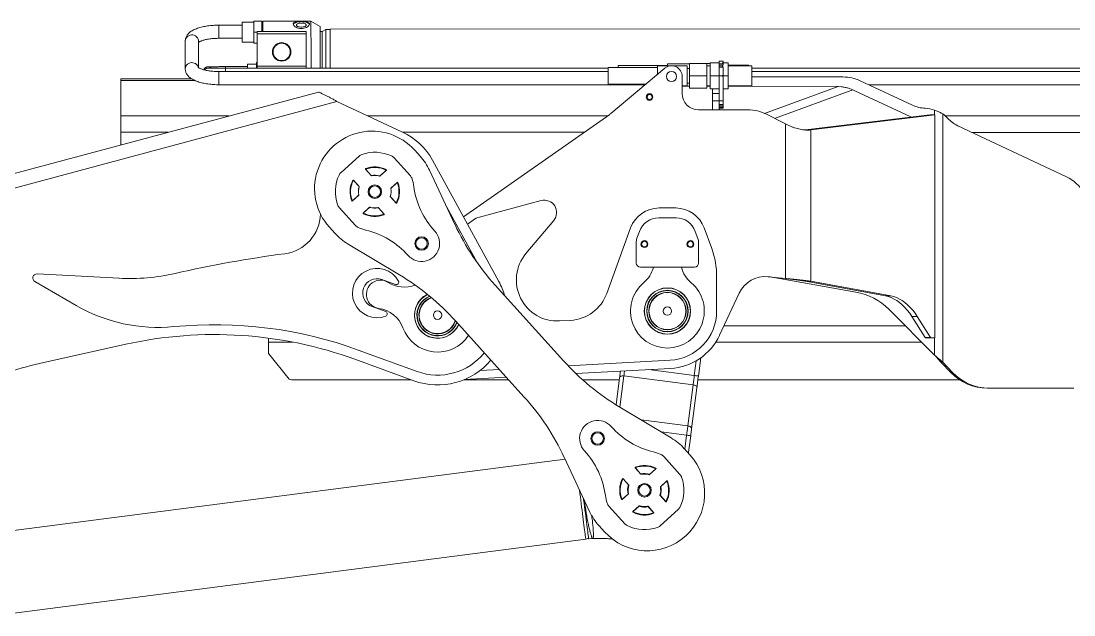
# Model space of a CAD drawing. Header units: millimetres. Extents: x 157 to 416, y 629 to 713.
# Drawn here: x 197.86 to 223.52, y 695.46 to 709.93 of the extents above; entities that cross this region are included whole.
import ezdxf

# ---------------------------------------------------------------- set-up
doc = ezdxf.new("R2010")
doc.units = ezdxf.units.MM

msp = doc.modelspace()

# ---------------------------------------------------------------- linework, layer by layer
at = {"color": 7, "linetype": 'Continuous', "lineweight": 15}
for p, q in [((203.252, 709.826), (202.683, 709.826)), ((203.531, 709.895), (203.251, 709.895)), ((203.731, 709.925), (203.531, 709.925)), ((203.531, 709.925), (203.532, 709.655)), ((203.731, 709.925), (203.732, 709.675)), ((203.751, 709.875), (203.731, 709.875)), ((204.926, 709.926), (203.751, 709.925)), ((205.152, 709.796), (204.926, 709.926)), ((205.288, 709.721), (205.202, 709.671)), ((205.392, 709.721), (205.288, 709.721)), ((241.516, 709.745), (205.392, 709.726)), ((202.683, 709.506), (203.252, 709.506)), ((203.612, 709.655), (203.532, 709.655)), ((203.532, 709.655), (203.532, 709.385)), ((203.612, 709.675), (204.812, 709.675)), ((203.612, 709.615), (204.812, 709.615)), ((203.612, 709.615), (203.612, 708.827)), ((204.812, 709.615), (204.812, 708.827)), ((205.202, 709.671), (205.152, 709.671)), ((201.863, 709.439), (201.863, 708.763)), ((202.183, 708.794), (202.183, 709.439)), ((203.252, 709.415), (203.532, 709.415)), ((203.612, 709.385), (203.532, 709.385)), ((214.872, 708.952), (214.972, 708.952)), ((214.872, 708.912), (214.872, 708.952)), ((214.972, 708.912), (214.972, 708.952)), ((212.172, 708.695), (202.683, 708.696)), ((203.382, 708.816), (202.843, 708.816)), ((212.172, 708.775), (202.843, 708.776)), ((203.602, 708.875), (203.382, 708.875)), ((203.612, 708.915), (203.602, 708.915)), ((203.602, 708.915), (203.602, 708.776)), ((203.612, 708.827), (204.812, 708.827)), ((203.612, 708.827), (203.612, 708.775)), ((213.372, 708.792), (212.172, 708.793)), ((212.234, 707.676), (213.545, 708.776)), ((213.612, 708.842), (212.412, 708.843)), ((213.667, 708.832), (213.372, 708.832)), ((214.152, 708.882), (213.612, 708.882)), ((213.612, 708.832), (213.612, 708.882)), ((214.092, 708.832), (213.757, 708.832)), ((214.152, 708.767), (214.092, 708.767)), ((214.152, 708.592), (214.152, 708.892)), ((214.152, 708.892), (214.572, 708.892)), ((214.572, 708.892), (214.652, 708.892)), ((214.572, 708.592), (214.572, 708.892)), ((214.652, 708.832), (214.572, 708.832)), ((214.652, 708.912), (214.872, 708.912)), ((214.652, 708.592), (214.652, 708.912)), ((214.872, 708.895), (214.872, 708.912)), ((214.872, 708.882), (214.872, 708.895)), ((214.872, 708.882), (214.972, 708.882)), ((214.872, 708.854), (214.872, 708.882)), ((214.872, 708.815), (214.872, 708.854)), ((214.972, 708.815), (214.872, 708.815)), ((214.872, 708.807), (214.872, 708.815)), ((214.872, 708.807), (214.972, 708.807)), ((215.092, 708.912), (214.952, 708.912)), ((214.952, 708.912), (214.952, 708.895)), ((214.952, 708.854), (214.952, 708.815)), ((214.972, 708.882), (214.972, 708.895)), ((214.972, 708.854), (214.972, 708.882)), ((214.972, 708.807), (214.972, 708.815)), ((215.092, 708.912), (215.092, 708.592)), ((215.592, 708.852), (215.092, 708.852)), ((215.672, 708.832), (215.092, 708.832)), ((230.623, 708.775), (215.672, 708.775)), ((229.993, 708.695), (215.672, 708.695)), ((200.292, 708.516), (202.024, 708.516)), ((200.292, 707.616), (200.292, 708.475)), ((213.972, 708.576), (213.972, 708.164)), ((214.092, 708.417), (214.152, 708.417)), ((214.152, 708.592), (214.572, 708.592)), ((214.152, 708.292), (214.152, 708.592)), ((214.572, 708.292), (214.572, 708.592)), ((214.652, 708.272), (214.652, 708.592)), ((214.652, 708.592), (214.872, 708.592)), ((214.872, 708.592), (214.872, 708.61)), ((214.872, 708.576), (214.872, 708.592)), ((214.872, 708.028), (214.872, 708.576)), ((214.952, 708.61), (214.952, 708.592)), ((215.092, 708.592), (214.952, 708.592)), ((214.952, 708.592), (214.952, 708.576)), ((214.972, 707.982), (214.972, 708.576)), ((215.092, 708.592), (215.092, 708.272)), ((215.672, 708.564), (217.89, 708.564)), ((218.313, 708.47), (219.588, 707.876)), ((164.707, 697.373), (205.107, 708.198)), ((202.683, 708.376), (213.068, 708.375)), ((212.172, 708.393), (213.088, 708.393)), ((213.972, 708.352), (214.092, 708.352)), ((214.152, 708.343), (213.972, 708.344)), ((214.152, 708.292), (214.572, 708.292)), ((214.572, 708.352), (214.652, 708.352)), ((214.652, 708.341), (214.572, 708.341)), ((214.652, 708.272), (214.872, 708.272)), ((214.872, 708.162), (214.712, 708.162)), ((215.092, 708.272), (214.972, 708.272)), ((215.092, 708.352), (215.672, 708.352)), ((217.774, 708.329), (215.092, 708.339)), ((217.858, 708.324), (217.774, 708.329)), ((218.05, 708.282), (218.021, 708.292)), ((218.133, 708.248), (218.05, 708.282)), ((218.179, 708.227), (218.133, 708.248)), ((219.546, 707.59), (218.179, 708.227)), ((218.517, 708.375), (229.993, 708.375)), ((164.488, 696.962), (205.558, 707.967)), ((205.558, 707.967), (207.158, 707.221)), ((214.872, 707.982), (214.712, 707.982)), ((214.712, 707.982), (214.712, 707.764)), ((214.872, 708.028), (214.872, 707.982)), ((214.872, 707.982), (214.972, 707.982)), ((214.872, 707.982), (214.872, 707.764)), ((214.972, 707.893), (214.972, 707.982)), ((208.64, 705.158), (212.206, 707.654)), ((214.372, 707.764), (215.572, 707.764)), ((214.872, 707.893), (214.972, 707.893)), ((214.872, 707.883), (214.972, 707.883)), ((214.872, 707.852), (214.972, 707.852)), ((214.872, 707.82), (214.972, 707.82)), ((214.872, 707.808), (214.972, 707.808)), ((214.972, 707.883), (214.972, 707.893)), ((214.972, 707.852), (214.972, 707.883)), ((214.972, 707.82), (214.972, 707.852)), ((214.972, 707.808), (214.972, 707.82)), ((216.026, 707.655), (216.488, 707.42)), ((220.32, 707.665), (220.32, 701.616)), ((216.488, 703.656), (216.488, 707.42)), ((216.488, 707.42), (216.574, 707.381)), ((216.979, 707.277), (220.003, 707.646)), ((217.11, 707.277), (220.131, 707.645)), ((220.127, 707.646), (220.003, 707.646)), ((220.003, 707.646), (220.006, 707.646)), ((220.123, 707.646), (220.006, 707.646)), ((220.131, 707.645), (220.127, 707.646)), ((220.131, 702.21), (220.131, 707.645)), ((200.292, 706.908), (200.292, 707.217)), ((217.11, 707.277), (216.979, 707.277)), ((217.078, 707.274), (217.11, 707.277)), ((217.11, 703.588), (217.11, 707.277)), ((220.686, 707.378), (223.339, 706.13)), ((205.658, 706.24), (206.098, 706.637)), ((207.587, 706.635), (207.453, 706.784)), ((206.951, 706.594), (207.348, 706.155)), ((207.885, 706.539), (209.503, 703.58)), ((206.264, 706.33), (206.253, 706.326)), ((206.394, 706.162), (206.255, 706.316)), ((206.394, 706.166), (206.26, 706.314)), ((206.761, 706.291), (206.607, 706.152)), ((206.756, 706.289), (206.609, 706.155)), ((206.765, 706.3), (206.754, 706.305)), ((208.435, 704.969), (207.816, 706.291)), ((205.952, 706.054), (205.947, 706.044)), ((205.961, 706.051), (206.101, 705.897)), ((205.963, 706.046), (206.097, 705.898)), ((206.873, 705.858), (207.027, 705.997)), ((206.877, 705.859), (207.025, 705.992)), ((207.041, 705.988), (207.036, 705.999)), ((207.041, 705.988), (207.036, 705.999)), ((206.09, 705.684), (205.936, 705.545)), ((206.086, 705.683), (205.938, 705.55)), ((207.001, 705.491), (206.862, 705.645)), ((206.999, 705.496), (206.866, 705.644)), ((206.012, 704.948), (205.615, 705.387)), ((205.922, 705.553), (205.927, 705.542)), ((206.201, 705.251), (206.355, 705.39)), ((206.206, 705.253), (206.354, 705.386)), ((206.568, 705.379), (206.708, 705.225)), ((206.569, 705.376), (206.703, 705.228)), ((207.01, 705.488), (207.016, 705.498)), ((208.981, 704.034), (208.228, 705.411)), ((210.534, 705.554), (209.033, 705.152)), ((213.814, 705.374), (213.41, 705.374)), ((206.198, 705.242), (206.209, 705.236)), ((206.699, 705.212), (206.71, 705.216)), ((213.402, 705.134), (213.822, 705.134)), ((205.376, 704.906), (205.51, 704.758)), ((208.876, 705.079), (208.737, 704.981)), ((210.164, 704.265), (210.842, 705.072)), ((212.714, 704.887), (212.134, 703.294)), ((214.691, 704.387), (214.509, 704.887)), ((212.87, 704.635), (212.932, 704.805)), ((214.291, 704.805), (214.354, 704.634)), ((205.83, 704.495), (207.082, 703.746)), ((212.852, 704.034), (212.852, 704.532)), ((214.372, 704.532), (214.372, 704.034)), ((214.272, 703.934), (212.952, 703.934)), ((199.2, 703.001), (198.195, 703.581)), ((198.25, 703.767), (200.248, 703.663)), ((206.986, 703.51), (206.656, 703.63)), ((214.812, 702.864), (214.812, 703.703)), ((216.116, 703.694), (216.067, 703.7)), ((216.488, 703.656), (216.067, 703.7)), ((218.207, 703.325), (216.116, 703.694)), ((216.979, 703.588), (217.11, 703.588)), ((218.924, 703.232), (216.979, 703.588)), ((219.055, 703.232), (217.11, 703.588)), ((211.081, 701.651), (209.417, 703.492)), ((215.36, 703.3), (214.88, 702.273)), ((219.055, 703.232), (218.924, 703.232)), ((206.747, 702.852), (206.417, 702.973)), ((220.123, 701.792), (219.008, 702.908)), ((208.452, 702.62), (210.116, 700.779)), ((211.248, 702.637), (210.984, 702.623)), ((219.702, 702.729), (219.571, 702.729)), ((219.895, 702.221), (219.571, 702.729)), ((220.026, 702.221), (219.702, 702.729)), ((200.412, 702.055), (198.419, 701.613)), ((203.892, 701.829), (203.892, 702.11)), ((220.026, 702.221), (219.895, 702.221)), ((220.043, 702.21), (219.912, 702.21)), ((220.131, 702.21), (220.043, 702.21)), ((203.895, 701.821), (204.398, 701.208)), ((207.512, 701.393), (206.079, 701.914)), ((207.43, 701.167), (205.997, 701.689)), ((211.19, 701.533), (213.676, 701.666)), ((214.423, 701.723), (214.366, 701.282)), ((220.32, 701.616), (220.278, 701.616)), ((220.521, 701.365), (220.278, 701.616)), ((220.562, 701.365), (220.32, 701.616)), ((209.689, 701.252), (208.671, 701.198)), ((209.049, 701.418), (209.516, 701.443)), ((213.687, 701.466), (211.38, 701.343)), ((212.361, 700.58), (212.445, 701.239)), ((212.552, 701.283), (214.238, 701.067)), ((220.562, 701.365), (220.521, 701.365)), ((207.364, 701.191), (204.454, 701.191)), ((209.744, 701.191), (208.655, 701.191)), ((212.439, 701.191), (211.544, 701.191)), ((214.11, 700.068), (214.238, 701.067)), ((214.33, 700.997), (214.202, 699.998)), ((220.729, 701.191), (214.355, 701.191)), ((221.45, 700.984), (221.409, 700.984)), ((223.519, 700.984), (221.45, 700.984)), ((213.704, 699.776), (212.452, 700.525)), ((214.18, 699.827), (214.128, 699.424)), ((214.158, 699.364), (214.024, 699.513)), ((211.119, 699.258), (197.122, 697.447)), ((211.098, 699.302), (211.717, 697.98)), ((213.521, 699.323), (213.918, 698.884)), ((214.128, 699.424), (214.125, 699.4)), ((212.835, 699.059), (212.824, 699.055)), ((212.965, 698.891), (212.826, 699.046)), ((212.96, 698.9), (212.831, 699.043)), ((213.332, 699.02), (213.178, 698.881)), ((213.327, 699.018), (213.184, 698.888)), ((213.335, 699.029), (213.325, 699.034)), ((212.523, 698.783), (212.518, 698.773)), ((212.532, 698.78), (212.671, 698.626)), ((212.534, 698.775), (212.664, 698.631)), ((213.443, 698.587), (213.598, 698.726)), ((213.452, 698.592), (213.595, 698.721)), ((213.611, 698.717), (213.607, 698.728)), ((212.661, 698.413), (212.506, 698.274)), ((212.493, 698.282), (212.497, 698.272)), ((212.652, 698.408), (212.509, 698.279)), ((213.572, 698.22), (213.433, 698.374)), ((213.57, 698.225), (213.44, 698.369)), ((213.581, 698.217), (213.586, 698.227)), ((212.583, 697.677), (212.186, 698.116)), ((212.769, 697.971), (212.779, 697.966)), ((212.772, 697.98), (212.926, 698.119)), ((212.777, 697.982), (212.921, 698.112)), ((213.139, 698.109), (213.278, 697.954)), ((213.144, 698.1), (213.273, 697.957)), ((213.27, 697.941), (213.28, 697.945)), ((213.875, 698.031), (213.436, 697.634)), ((211.946, 697.636), (212.08, 697.487)), ((197.379, 695.464), (211.623, 697.307)), ((211.623, 697.307), (211.69, 697.334)), ((211.693, 697.316), (211.78, 697.327))]:
    msp.add_line(p, q, dxfattribs=at)
at = {"color": 8, "linetype": 'Continuous', "lineweight": 15}
for p, q in [((214.872, 708.851), (214.952, 708.851)), ((200.292, 708.475), (202.104, 708.475)), ((214.872, 708.592), (214.952, 708.592)), ((217.774, 708.329), (215.98, 707.677)), ((218.133, 708.248), (216.225, 707.554)), ((220.123, 707.755), (220.123, 707.646)), ((200.292, 707.616), (202.935, 707.616)), ((206.311, 707.616), (212.151, 707.616)), ((220.384, 707.615), (227.999, 707.615)), ((200.292, 707.217), (201.447, 707.217)), ((207.166, 707.217), (211.581, 707.217)), ((216.969, 707.274), (217.078, 707.274)), ((221.03, 707.216), (226.956, 707.216)), ((208.434, 702.611), (208.441, 702.633)), ((208.44, 702.608), (208.446, 702.627)), ((219.407, 702.508), (214.99, 702.508)), ((204.475, 702.11), (203.892, 702.11)), ((219.806, 702.109), (214.791, 702.11)), ((220.123, 702.21), (220.123, 701.792)), ((214.267, 701.294), (214.313, 701.653)), ((212.552, 701.283), (212.454, 700.523)), ((213.15, 701.438), (214.267, 701.294)), ((212.972, 700.213), (214.11, 700.068)), ((213.464, 699.919), (214.081, 699.84)), ((214.037, 699.498), (214.081, 699.84))]:
    msp.add_line(p, q, dxfattribs=at)
at = {"color": 8, "linetype": 'Continuous', "lineweight": 15, "flags": 128}
for points in [[(202.683, 709.826), (202.683, 709.825), (202.683, 709.819), (202.683, 709.806), (202.683, 709.786), (202.683, 709.761), (202.683, 709.731), (202.683, 709.698), (202.683, 709.663), (202.683, 709.629), (202.683, 709.596), (202.683, 709.567), (202.683, 709.542), (202.683, 709.523), (202.683, 709.511), (202.683, 709.506), (202.683, 709.506)], [(201.863, 709.439), (201.866, 709.469), (201.877, 709.5), (201.894, 709.528), (201.918, 709.552), (201.946, 709.57), (201.978, 709.583), (202.012, 709.588), (202.047, 709.587), (202.08, 709.579), (202.111, 709.564), (202.138, 709.543), (202.159, 709.517), (202.174, 709.488), (202.182, 709.457), (202.183, 709.439)], [(201.863, 708.762), (201.866, 708.794), (201.877, 708.825), (201.894, 708.853), (201.918, 708.877), (201.946, 708.895), (201.978, 708.907), (202.012, 708.913), (202.047, 708.912), (202.08, 708.903), (202.111, 708.889), (202.138, 708.868), (202.159, 708.842), (202.174, 708.813), (202.178, 708.798)], [(202.683, 708.376), (202.683, 708.377), (202.683, 708.385), (202.683, 708.4), (202.683, 708.421), (202.683, 708.448), (202.683, 708.479), (202.683, 708.513), (202.683, 708.547), (202.683, 708.581), (202.683, 708.613), (202.683, 708.641), (202.683, 708.665), (202.683, 708.682), (202.683, 708.693), (202.683, 708.696)], [(202.843, 708.816), (202.843, 708.814), (202.843, 708.804), (202.843, 708.788), (202.843, 708.776)], [(202.843, 708.696), (202.843, 708.711), (202.843, 708.736), (202.843, 708.756), (202.843, 708.769), (202.843, 708.775), (202.843, 708.776)], [(212.568, 701.406), (212.566, 701.391), (212.562, 701.363), (212.559, 701.335), (212.555, 701.308), (212.552, 701.283)], [(214.128, 699.424), (214.126, 699.424), (214.121, 699.425), (214.112, 699.426), (214.101, 699.427)]]:
    msp.add_lwpolyline(points, dxfattribs=at)
at = {"color": 7, "linetype": 'Continuous', "lineweight": 15, "flags": 128}
for points in [[(203.252, 709.415), (203.252, 709.418), (203.252, 709.429), (203.252, 709.447), (203.252, 709.471), (203.252, 709.5), (203.252, 709.535), (203.252, 709.573), (203.252, 709.613), (203.252, 709.655), (203.252, 709.696), (203.252, 709.737), (203.252, 709.775), (203.252, 709.809), (203.252, 709.839), (203.251, 709.863), (203.251, 709.88), (203.251, 709.891), (203.251, 709.895), (203.251, 709.895)], [(203.752, 709.675), (203.752, 709.724), (203.752, 709.771), (203.752, 709.812), (203.752, 709.847), (203.751, 709.876), (203.751, 709.899), (203.751, 709.914), (203.751, 709.923), (203.751, 709.925)], [(204.495, 709.843), (204.497, 709.848), (204.51, 709.863), (204.529, 709.877), (204.553, 709.889), (204.583, 709.899), (204.617, 709.906), (204.654, 709.911), (204.691, 709.913)], [(204.691, 709.878), (204.721, 709.876), (204.748, 709.872), (204.772, 709.864), (204.791, 709.855), (204.804, 709.843), (204.809, 709.831), (204.807, 709.819), (204.798, 709.807), (204.782, 709.796), (204.761, 709.788), (204.735, 709.782), (204.706, 709.779), (204.677, 709.779), (204.648, 709.782), (204.622, 709.788), (204.601, 709.796), (204.585, 709.807), (204.576, 709.819), (204.574, 709.831), (204.579, 709.843), (204.592, 709.855), (204.611, 709.864), (204.635, 709.872), (204.662, 709.876), (204.691, 709.878)], [(204.691, 709.913), (204.729, 709.911), (204.766, 709.906), (204.8, 709.899), (204.83, 709.889), (204.854, 709.877), (204.873, 709.863), (204.886, 709.848), (204.889, 709.841)], [(204.927, 708.776), (204.927, 708.795), (204.927, 708.86), (204.927, 708.927), (204.927, 708.996), (204.927, 709.067), (204.927, 709.139), (204.927, 709.212), (204.927, 709.284), (204.927, 709.355), (204.927, 709.424), (204.927, 709.492), (204.926, 709.556), (204.926, 709.616), (204.926, 709.673), (204.926, 709.725), (204.926, 709.772), (204.926, 709.813), (204.926, 709.848), (204.926, 709.877), (204.926, 709.899), (204.926, 709.915), (204.926, 709.924), (204.926, 709.926)], [(205.152, 708.776), (205.152, 708.78), (205.152, 708.833), (205.152, 708.89), (205.152, 708.95), (205.152, 709.013), (205.152, 709.077), (205.152, 709.143), (205.152, 709.209), (205.152, 709.274), (205.152, 709.339), (205.152, 709.401), (205.152, 709.462), (205.152, 709.518), (205.152, 709.571), (205.152, 709.62), (205.152, 709.663), (205.152, 709.701), (205.152, 709.733), (205.152, 709.759), (205.152, 709.778), (205.152, 709.79), (205.152, 709.795), (205.152, 709.796)], [(205.289, 708.776), (205.289, 708.807), (205.289, 708.855), (205.289, 708.908), (205.289, 708.964), (205.289, 709.022), (205.289, 709.083), (205.288, 709.145), (205.288, 709.207), (205.288, 709.269), (205.288, 709.329), (205.288, 709.388), (205.288, 709.444), (205.288, 709.496), (205.288, 709.544), (205.288, 709.588), (205.288, 709.626), (205.288, 709.658), (205.288, 709.684), (205.288, 709.703), (205.288, 709.715), (205.288, 709.721), (205.288, 709.721)], [(205.392, 708.776), (205.392, 708.804), (205.392, 708.853), (205.392, 708.905), (205.392, 708.962), (205.392, 709.021), (205.392, 709.082), (205.392, 709.144), (205.392, 709.207), (205.392, 709.27), (205.392, 709.331), (205.392, 709.39), (205.392, 709.446), (205.392, 709.499), (205.392, 709.548), (205.392, 709.591), (205.392, 709.63), (205.392, 709.662), (205.392, 709.688), (205.392, 709.708), (205.392, 709.72), (205.392, 709.726), (205.392, 709.726)], [(203.612, 709.675), (203.612, 709.674), (203.612, 709.671), (203.612, 709.665), (203.612, 709.658), (203.612, 709.649), (203.612, 709.638), (203.612, 709.627), (203.612, 709.615)], [(204.812, 709.675), (204.812, 709.674), (204.812, 709.671), (204.812, 709.665), (204.812, 709.658), (204.812, 709.648), (204.812, 709.638), (204.812, 709.627), (204.812, 709.615)], [(205.202, 708.776), (205.202, 708.805), (205.202, 708.847), (205.202, 708.895), (205.202, 708.946), (205.202, 709), (205.202, 709.057), (205.202, 709.116), (205.202, 709.176), (205.202, 709.235), (205.202, 709.294), (205.202, 709.351), (205.202, 709.406), (205.202, 709.457), (205.202, 709.504), (205.202, 709.546), (205.202, 709.583), (205.202, 709.614), (205.202, 709.639), (205.202, 709.656), (205.202, 709.667), (205.202, 709.671)], [(203.382, 708.776), (203.382, 708.79), (203.382, 708.819), (203.382, 708.842), (203.382, 708.86), (203.382, 708.871), (203.382, 708.875)], [(204.812, 708.827), (204.812, 708.82), (204.812, 708.814), (204.812, 708.807), (204.812, 708.801), (204.812, 708.794), (204.812, 708.788), (204.812, 708.782), (204.812, 708.775)], [(212.172, 708.493), (212.172, 708.527), (212.172, 708.564), (212.172, 708.602), (212.172, 708.64), (212.172, 708.676), (212.172, 708.709), (212.172, 708.737), (212.172, 708.761), (212.172, 708.778), (212.172, 708.789), (212.172, 708.793)], [(212.412, 708.793), (212.412, 708.81), (212.412, 708.828), (212.412, 708.839), (212.412, 708.843)], [(213.372, 708.631), (213.372, 708.634), (213.372, 708.675), (213.372, 708.712), (213.372, 708.747), (213.372, 708.776), (213.372, 708.8), (213.372, 708.818), (213.372, 708.829), (213.372, 708.832)], [(214.092, 708.472), (214.092, 708.51), (214.092, 708.551), (214.092, 708.592), (214.092, 708.634), (214.092, 708.675), (214.092, 708.712), (214.092, 708.747), (214.092, 708.776), (214.092, 708.8), (214.092, 708.818), (214.092, 708.829), (214.092, 708.832)], [(214.872, 708.61), (214.872, 708.621), (214.872, 708.65), (214.872, 708.678), (214.872, 708.705), (214.872, 708.732), (214.872, 708.758), (214.872, 708.783), (214.872, 708.807)], [(214.972, 708.592), (214.972, 708.621), (214.972, 708.65), (214.972, 708.678), (214.972, 708.705), (214.972, 708.732), (214.972, 708.758), (214.972, 708.783), (214.972, 708.807)], [(215.672, 708.832), (215.672, 708.829), (215.672, 708.818), (215.672, 708.8), (215.672, 708.776), (215.672, 708.747), (215.672, 708.712), (215.672, 708.674), (215.672, 708.634), (215.672, 708.592), (215.672, 708.551), (215.672, 708.51), (215.672, 708.472), (215.672, 708.438), (215.672, 708.409), (215.672, 708.385)], [(200.292, 708.516), (200.292, 708.515), (200.292, 708.513), (200.292, 708.51), (200.292, 708.506), (200.292, 708.5), (200.292, 708.493), (200.292, 708.484), (200.292, 708.475)], [(212.172, 708.393), (212.172, 708.393), (212.172, 708.401), (212.172, 708.415), (212.172, 708.435), (212.172, 708.462), (212.172, 708.493)], [(214.092, 708.352), (214.092, 708.356), (214.092, 708.367), (214.092, 708.385), (214.092, 708.409), (214.092, 708.438), (214.092, 708.472)], [(214.712, 708.272), (214.712, 708.246), (214.712, 708.222), (214.712, 708.201), (214.712, 708.184), (214.712, 708.172), (214.712, 708.165), (214.712, 708.162)], [(214.712, 708.162), (214.712, 708.159), (214.712, 708.149), (214.712, 708.132), (214.712, 708.11), (214.712, 708.082), (214.712, 708.051), (214.712, 708.018), (214.712, 707.982)], [(215.672, 708.385), (215.672, 708.367), (215.672, 708.356), (215.672, 708.352)], [(200.292, 707.616), (200.292, 707.586), (200.292, 707.548), (200.292, 707.504), (200.292, 707.454), (200.292, 707.399), (200.292, 707.34), (200.292, 707.279), (200.292, 707.217)], [(219.571, 702.729), (219.516, 702.81), (219.458, 702.885), (219.398, 702.954), (219.335, 703.015), (219.27, 703.07), (219.203, 703.117), (219.135, 703.157), (219.066, 703.19), (218.995, 703.215), (218.924, 703.232)], [(219.702, 702.729), (219.647, 702.81), (219.589, 702.885), (219.529, 702.954), (219.466, 703.015), (219.401, 703.07), (219.335, 703.117), (219.266, 703.157), (219.197, 703.19), (219.126, 703.215), (219.055, 703.232)], [(203.892, 702.11), (203.892, 702.14), (203.892, 702.178), (203.892, 702.205)], [(212.445, 701.239), (212.449, 701.271), (212.454, 701.304), (212.458, 701.338), (212.463, 701.374), (212.466, 701.401)], [(212.552, 701.283), (212.532, 701.284), (212.513, 701.283), (212.496, 701.28), (212.48, 701.275), (212.466, 701.268), (212.456, 701.26), (212.449, 701.25), (212.445, 701.239)], [(214.238, 701.067), (214.241, 701.092), (214.245, 701.119), (214.248, 701.146), (214.252, 701.175), (214.256, 701.204), (214.26, 701.234), (214.263, 701.264), (214.267, 701.294)], [(214.366, 701.282), (214.365, 701.282), (214.359, 701.283), (214.35, 701.284), (214.337, 701.285), (214.322, 701.287), (214.305, 701.289), (214.287, 701.292), (214.267, 701.294)], [(214.366, 701.282), (214.362, 701.244), (214.357, 701.206), (214.352, 701.169), (214.347, 701.132), (214.343, 701.097), (214.338, 701.062), (214.334, 701.029), (214.33, 700.997)], [(214.33, 700.997), (214.329, 701.008), (214.325, 701.02), (214.317, 701.031), (214.306, 701.041), (214.292, 701.05), (214.275, 701.057), (214.257, 701.063), (214.238, 701.067)], [(214.081, 699.84), (214.085, 699.87), (214.089, 699.9), (214.092, 699.93), (214.096, 699.959), (214.1, 699.988), (214.103, 700.015), (214.107, 700.042), (214.11, 700.068)], [(214.202, 699.998), (214.201, 700.009), (214.197, 700.021), (214.189, 700.032), (214.178, 700.042), (214.164, 700.051), (214.147, 700.058), (214.129, 700.064), (214.11, 700.068)], [(214.202, 699.998), (214.199, 699.979), (214.197, 699.959), (214.194, 699.938), (214.191, 699.917), (214.189, 699.895), (214.186, 699.873), (214.183, 699.85), (214.18, 699.827)], [(214.18, 699.827), (214.178, 699.828), (214.172, 699.828), (214.163, 699.829), (214.151, 699.831), (214.136, 699.833), (214.119, 699.835), (214.1, 699.838), (214.081, 699.84)], [(211.467, 698.514), (211.468, 698.505), (211.479, 698.423), (211.49, 698.34), (211.5, 698.257), (211.511, 698.174), (211.522, 698.092), (211.532, 698.012), (211.542, 697.933), (211.552, 697.858), (211.561, 697.785), (211.57, 697.716), (211.579, 697.651), (211.587, 697.59), (211.594, 697.534), (211.6, 697.484), (211.606, 697.44), (211.611, 697.401), (211.615, 697.369), (211.619, 697.343), (211.621, 697.324), (211.623, 697.312), (211.623, 697.307), (211.623, 697.307)], [(211.565, 698.306), (211.57, 698.266), (211.581, 698.183), (211.591, 698.101), (211.602, 698.021), (211.612, 697.942), (211.622, 697.867), (211.631, 697.794), (211.64, 697.725), (211.648, 697.66), (211.656, 697.599), (211.663, 697.543), (211.67, 697.493), (211.676, 697.449), (211.681, 697.41), (211.685, 697.378), (211.688, 697.352), (211.69, 697.333), (211.692, 697.321), (211.693, 697.316), (211.693, 697.316)]]:
    msp.add_lwpolyline(points, dxfattribs=at)
at = {"color": 7, "linetype": 'Continuous', "lineweight": 15}
for centre, radius in [((204.212, 709.175), 0.225), ((204.212, 709.175), 0.224), ((204.212, 709.175), 0.22), ((204.212, 709.175), 0.21), ((213.712, 708.576), 0.125), ((213.178, 708.076), 0.08), ((213.178, 708.076), 0.06), ((206.481, 705.771), 0.165), ((206.481, 705.771), 0.14), ((207.621, 704.51), 0.165), ((207.621, 704.51), 0.14), ((213.052, 704.494), 0.085), ((214.172, 704.494), 0.085), ((213.052, 704.494), 0.068), ((214.172, 704.494), 0.068), ((213.612, 702.864), 0.565), ((213.612, 702.864), 0.56), ((213.612, 702.864), 0.505), ((213.612, 702.864), 0.498), ((213.612, 702.864), 0.456), ((213.612, 702.864), 0.449), ((208.012, 702.764), 0.102), ((213.612, 702.864), 0.102), ((211.912, 699.761), 0.165), ((211.912, 699.761), 0.14), ((213.052, 698.5), 0.165), ((213.052, 698.5), 0.14)]:
    msp.add_circle(centre, radius, dxfattribs=at)
at = {"color": 8, "linetype": 'Continuous', "lineweight": 15}
for centre, radius, start, end in [((202.423, 708.69), 0.12, 48.2348, 155.0232), ((202.423, 708.662), 0.12, 81.7471, 141.7796), ((208.012, 702.764), 0.505, 112.9434, 339.27), ((208.012, 702.764), 0.498, 112.5266, 339.9997), ((208.012, 702.764), 0.456, 109.7484, 339.9997), ((208.012, 702.764), 0.449, 109.2324, 339.9997)]:
    msp.add_arc(centre, radius, start, end, dxfattribs=at)
at = {"color": 7, "linetype": 'Continuous', "lineweight": 15}
for centre, radius, start, end in [((213.712, 708.576), 0.26, 359.9976, 129.9976), ((204.663, 708.845), 10.928, 359.9339, 0.0388), ((217.89, 707.564), 1, 64.9976, 89.9976), ((214.372, 708.164), 0.4, 179.9976, 269.9976), ((211.976, 707.982), 0.4, 304.9976, 309.9976), ((215.572, 706.764), 1, 62.9976, 89.9976), ((219.926, 708.601), 0.8, 244.9976, 267.3292), ((219.852, 707.002), 0.8, 70.1475, 87.3292), ((219.872, 707.026), 0.78, 42.617, 54.9603), ((221.016, 708.078), 0.774, 222.5695, 244.7403), ((206.414, 705.845), 1.4, 42.104, 222.104), ((206.481, 705.771), 1.6, 28.6746, 64.9997), ((206.232, 706.489), 0.2, 109.1845, 132.104), ((206.481, 705.771), 0.96, 65.0236, 109.1845), ((206.802, 706.46), 0.2, 42.104, 65.0236), ((206.548, 705.697), 1.4, 25.104, 42.104), ((206.481, 705.771), 0.604, 62.6017, 111.6064), ((206.481, 705.771), 0.6, 62.9546, 111.2535), ((206.481, 705.771), 0.96, 155.0236, 199.1845), ((205.792, 706.092), 0.2, 132.104, 155.0236), ((206.263, 706.323), 0.01, 111.6064, 222.104), ((206.481, 705.771), 0.59, 61.9835, 112.2246), ((206.267, 706.321), 0.01, 201.739, 222.104), ((206.401, 706.173), 0.01, 222.104, 281.2939), ((206.402, 706.169), 0.01, 222.104, 281.2859), ((206.481, 705.771), 0.4, 72.9142, 101.2939), ((206.481, 705.771), 0.396, 72.9222, 101.2859), ((206.601, 706.159), 0.01, 252.9222, 312.104), ((206.602, 706.163), 0.01, 252.9142, 312.104), ((206.75, 706.296), 0.01, 312.104, 332.4691), ((206.755, 706.298), 0.01, 312.104, 62.6017), ((207.199, 706.021), 0.2, 19.1845, 42.104), ((222.903, 705.228), 1.003, 359.5552, 64.2141), ((206.481, 705.771), 0.604, 152.6017, 201.6064), ((206.481, 705.771), 0.6, 152.9546, 201.2535), ((206.481, 705.771), 0.59, 151.9835, 202.2246), ((205.954, 706.044), 0.01, 42.104, 152.6017), ((205.956, 706.039), 0.01, 42.104, 62.4691), ((206.481, 705.771), 0.4, 162.9142, 191.2939), ((206.481, 705.771), 0.396, 162.9222, 191.2859), ((206.089, 705.891), 0.01, 342.9142, 42.104), ((206.093, 705.89), 0.01, 342.9222, 42.104), ((206.88, 705.85), 0.01, 132.104, 191.2859), ((206.883, 705.851), 0.01, 132.104, 191.2939), ((206.481, 705.771), 0.59, 331.9835, 22.2246), ((206.481, 705.771), 0.6, 332.9546, 21.2535), ((206.481, 705.771), 0.604, 332.6017, 21.6064), ((207.031, 705.985), 0.01, 111.739, 132.104), ((207.034, 705.99), 0.01, 21.6064, 132.104), ((206.481, 705.771), 0.96, 7.62, 19.1845), ((209.415, 706.163), 2, 187.62, 222.6704), ((206.079, 705.691), 0.01, 312.104, 11.2939), ((206.083, 705.691), 0.01, 312.104, 11.2859), ((206.869, 705.652), 0.01, 162.9222, 222.104), ((206.481, 705.771), 0.396, 342.9222, 11.2859), ((206.873, 705.65), 0.01, 162.9142, 222.104), ((206.481, 705.771), 0.4, 342.9142, 11.2939), ((205.764, 705.521), 0.2, 199.1845, 222.104), ((205.929, 705.552), 0.01, 201.6064, 312.104), ((205.931, 705.557), 0.01, 291.739, 312.104), ((206.361, 705.379), 0.01, 72.9142, 132.104), ((206.362, 705.383), 0.01, 72.9222, 132.104), ((206.481, 705.771), 0.4, 252.9142, 281.2939), ((206.481, 705.771), 0.396, 252.9222, 281.2859), ((206.561, 705.373), 0.01, 42.104, 101.2859), ((206.562, 705.369), 0.01, 42.104, 101.2939), ((207.007, 705.503), 0.01, 222.104, 242.4691), ((207.009, 705.498), 0.01, 222.104, 332.6017), ((210.612, 705.264), 0.3, 319.9976, 104.9976), ((213.41, 704.634), 0.74, 89.9976, 159.9976), ((213.814, 704.634), 0.74, 19.9976, 89.9976), ((204.158, 705.252), 1, 277.5959, 358.6544), ((206.208, 705.244), 0.01, 132.104, 242.6017), ((206.481, 705.771), 0.604, 242.6017, 291.6064), ((206.213, 705.245), 0.01, 132.104, 152.4691), ((206.481, 705.771), 0.59, 241.9835, 292.2246), ((206.481, 705.771), 0.6, 242.9546, 291.2535), ((206.695, 705.221), 0.01, 21.739, 42.104), ((206.7, 705.219), 0.01, 291.6064, 42.104), ((209.163, 704.669), 0.5, 104.9976, 124.9976), ((213.402, 704.634), 0.5, 89.9976, 159.9976), ((213.822, 704.634), 0.5, 19.9976, 89.9976), ((206.16, 705.082), 0.2, 222.104, 245.0236), ((206.481, 705.771), 0.96, 245.0236, 256.5881), ((205.795, 702.892), 2, 41.5377, 76.5881), ((213.869, 707.515), 6, 205.104, 222.104), ((206.548, 705.697), 1.4, 222.104, 239.104), ((207.621, 704.51), 0.44, 221.5377, 42.6704), ((213.152, 704.532), 0.3, 159.9976, 179.9976), ((214.072, 704.532), 0.3, 359.9976, 19.9976), ((212.812, 703.703), 2, 359.9976, 19.9976), ((208.256, 674.524), 30, 97.5959, 102.7866), ((210.93, 703.622), 1, 139.9976, 273.067), ((206.536, 703.301), 0.6, 29.3987, 290.6008), ((212.952, 704.034), 0.1, 179.9976, 269.9976), ((212.557, 704.113), 0.735, 310.1796, 345.8992), ((214.666, 704.113), 0.735, 194.096, 229.8156), ((214.272, 704.034), 0.1, 269.9976, 359.9976), ((198.245, 703.668), 0.1, 86.9997, 239.9997), ((200.509, 708.656), 5, 266.9997, 282.7866), ((206.536, 703.301), 0.35, 69.9997, 249.9997), ((206.621, 703.271), 0.345, 57.6466, 262.3528), ((207.199, 704.183), 0.735, 237.6466, 291.1231), ((207.007, 703.567), 0.06, 249.9997, 29.3987), ((204.001, 698.597), 6, 42.104, 59.104), ((208.012, 702.764), 1.7, 16.2926, 28.6746), ((213.612, 702.864), 0.9, 130.1796, 49.8156), ((215.994, 703.004), 0.7, 83.9976, 154.9976), ((211.195, 703.636), 1, 273.067, 339.9976), ((217.947, 701.847), 1.5, 44.9976, 79.9976), ((208.012, 702.764), 0.56, 115.9022, 336.3979), ((208.012, 702.764), 0.565, 116.1411, 159.9997), ((201.2, 706.465), 4, 239.9997, 275.5494), ((206.477, 702.2), 0.735, 20.1818, 82.3528), ((206.726, 702.796), 0.06, 290.6008, 69.9997), ((208.012, 702.764), 0.565, 159.9997, 336.1693), ((213.612, 702.864), 1.2, 273.067, 359.9976), ((202.577, 692.292), 10.24, 69.9997, 95.5494), ((202.576, 692.292), 10, 69.9997, 102.4997), ((208.012, 702.764), 0.9, 200.1818, 326.9365), ((213.612, 702.864), 1.4, 273.067, 334.9976), ((219.913, 702.231), 0.0208, 207.4503, 264.9952), ((220.044, 702.231), 0.0208, 207.4326, 265.0129), ((203.905, 701.83), 0.0131, 181.8269, 221.6171), ((208.012, 702.764), 1.46, 249.9997, 321.1835), ((200.583, 691.85), 10, 102.4997, 107.4997), ((208.012, 702.764), 1.7, 249.9997, 319.8931), ((215.533, 705.673), 6, 222.104, 239.104), ((221.413, 702.219), 1.235, 223.7597, 269.8137), ((221.454, 702.219), 1.235, 223.7599, 269.8131), ((204.447, 701.27), 0.0795, 231.3843, 275.1248), ((205.665, 696.756), 6, 25.104, 42.104), ((211.912, 699.761), 0.44, 41.5377, 222.6704), ((213.739, 701.379), 2, 221.5377, 256.5881), ((212.985, 698.574), 1.4, 42.104, 59.104), ((210.118, 698.107), 2, 7.62, 42.6704), ((213.119, 698.426), 1.4, 222.104, 42.104), ((213.052, 698.5), 0.96, 65.0236, 76.5881), ((213.373, 699.189), 0.2, 42.104, 65.0236), ((212.833, 699.052), 0.01, 111.6064, 222.104), ((213.052, 698.5), 0.59, 61.9835, 112.2246), ((212.838, 699.05), 0.01, 201.739, 222.104), ((213.052, 698.5), 0.604, 62.6017, 111.6064), ((213.052, 698.5), 0.6, 62.9546, 111.2535), ((213.32, 699.025), 0.01, 312.104, 332.4691), ((213.325, 699.027), 0.01, 312.104, 62.6017), ((213.052, 698.5), 0.604, 152.6017, 201.6064), ((213.052, 698.5), 0.6, 152.9546, 201.2535), ((213.052, 698.5), 0.59, 151.9835, 202.2246), ((212.525, 698.773), 0.01, 42.104, 152.6017), ((212.527, 698.768), 0.01, 42.104, 62.4691), ((213.052, 698.5), 0.41, 71.3004, 102.9076), ((212.973, 698.898), 0.01, 222.104, 281.2859), ((213.052, 698.5), 0.4, 72.9142, 101.2939), ((213.052, 698.5), 0.396, 72.9222, 101.2859), ((213.171, 698.888), 0.01, 252.9222, 312.104), ((213.052, 698.5), 0.59, 331.9835, 22.2246), ((213.052, 698.5), 0.6, 332.9546, 21.2535), ((213.052, 698.5), 0.604, 332.6017, 21.6064), ((213.602, 698.714), 0.01, 111.739, 132.104), ((213.604, 698.719), 0.01, 21.6064, 132.104), ((213.77, 698.75), 0.2, 19.1845, 42.104), ((213.052, 698.5), 0.96, 335.0236, 19.1845), ((213.052, 698.5), 0.41, 161.3004, 192.9076), ((213.052, 698.5), 0.4, 162.9142, 191.2939), ((213.052, 698.5), 0.396, 162.9222, 191.2859), ((212.654, 698.421), 0.01, 312.104, 11.2859), ((212.664, 698.619), 0.01, 342.9222, 42.104), ((213.052, 698.5), 0.396, 342.9222, 11.2859), ((213.052, 698.5), 0.4, 342.9142, 11.2939), ((213.052, 698.5), 0.41, 341.3004, 12.9076), ((213.45, 698.579), 0.01, 132.104, 191.2859), ((213.052, 698.5), 0.96, 187.62, 199.1845), ((212.334, 698.25), 0.2, 199.1845, 222.104), ((212.5, 698.281), 0.01, 201.6064, 312.104), ((212.502, 698.286), 0.01, 291.739, 312.104), ((213.44, 698.381), 0.01, 162.9222, 222.104), ((213.578, 698.232), 0.01, 222.104, 242.4691), ((213.579, 698.227), 0.01, 222.104, 332.6017), ((212.985, 698.574), 1.4, 205.104, 222.104), ((212.779, 697.973), 0.01, 132.104, 242.6017), ((213.052, 698.5), 0.604, 242.6017, 291.6064), ((212.784, 697.975), 0.01, 132.104, 152.4691), ((213.052, 698.5), 0.59, 241.9835, 292.2246), ((213.052, 698.5), 0.6, 242.9546, 291.2535), ((213.052, 698.5), 0.41, 251.3004, 282.9076), ((212.933, 698.112), 0.01, 72.9222, 132.104), ((213.052, 698.5), 0.4, 252.9142, 281.2939), ((213.052, 698.5), 0.396, 252.9222, 281.2859), ((213.132, 698.102), 0.01, 42.104, 101.2859), ((213.266, 697.95), 0.01, 21.739, 42.104), ((213.271, 697.948), 0.01, 291.6064, 42.104), ((213.741, 698.179), 0.2, 312.104, 335.0236), ((212.731, 697.811), 0.2, 222.104, 245.0236), ((213.052, 698.5), 0.96, 245.0236, 289.1845), ((213.302, 697.782), 0.2, 289.1845, 312.104)]:
    msp.add_arc(centre, radius, start, end, dxfattribs=at)
msp.add_ellipse((220.123, 707.586), major_axis=(0, 0.06), ratio=0.845237, start_param=6.213372, end_param=6.283185, dxfattribs=at)
for points, knots in [([(202.683, 709.826), (202.671, 709.826), (202.635, 709.826), (202.577, 709.824), (202.508, 709.819), (202.44, 709.812), (202.375, 709.802), (202.311, 709.791), (202.249, 709.777), (202.19, 709.76), (202.134, 709.74), (202.081, 709.718), (202.031, 709.692), (201.987, 709.663), (201.951, 709.632), (201.922, 709.601), (201.899, 709.569), (201.882, 709.535), (201.869, 709.498), (201.863, 709.466), (201.863, 709.445), (201.863, 709.439)], [0, 0, 0, 0, 0.03052, 0.088301, 0.146172, 0.204221, 0.262555, 0.321311, 0.380655, 0.440807, 0.502046, 0.56471, 0.629091, 0.695028, 0.749682, 0.799646, 0.845938, 0.889676, 0.931797, 0.977352, 1, 1, 1, 1]), ([(204.691, 709.915), (204.714, 709.915), (204.758, 709.914), (204.817, 709.908), (204.862, 709.895), (204.89, 709.875), (204.894, 709.848), (204.877, 709.816), (204.84, 709.785), (204.786, 709.759), (204.721, 709.745), (204.653, 709.746), (204.59, 709.762), (204.538, 709.788), (204.503, 709.82), (204.488, 709.852), (204.496, 709.878), (204.525, 709.897), (204.572, 709.909), (204.63, 709.914), (204.672, 709.915), (204.691, 709.915)], [0, 0, 0, 0, 0.052377, 0.104709, 0.158226, 0.212582, 0.265684, 0.317456, 0.369758, 0.423661, 0.477879, 0.530473, 0.58207, 0.634813, 0.68907, 0.742895, 0.795073, 0.846907, 0.900131, 0.9545, 1, 1, 1, 1]), ([(202.183, 709.408), (202.185, 709.41), (202.191, 709.414), (202.208, 709.423), (202.231, 709.434), (202.261, 709.446), (202.296, 709.457), (202.336, 709.468), (202.382, 709.478), (202.431, 709.487), (202.485, 709.495), (202.54, 709.5), (202.598, 709.504), (202.646, 709.506), (202.674, 709.506), (202.683, 709.506)], [0, 0, 0, 0, 0.047837, 0.119558, 0.194422, 0.272346, 0.353012, 0.436002, 0.520888, 0.607269, 0.6948, 0.783192, 0.872189, 0.961589, 1, 1, 1, 1]), ([(201.863, 708.763), (201.863, 708.751), (201.864, 708.727), (201.873, 708.69), (201.887, 708.655), (201.906, 708.622), (201.93, 708.591), (201.959, 708.562), (201.994, 708.534), (202.036, 708.507), (202.084, 708.483), (202.137, 708.46), (202.194, 708.441), (202.255, 708.424), (202.318, 708.41), (202.382, 708.398), (202.449, 708.389), (202.517, 708.382), (202.586, 708.378), (202.642, 708.376), (202.674, 708.376), (202.683, 708.376)], [0, 0, 0, 0, 0.039542, 0.082306, 0.125149, 0.169007, 0.214909, 0.264004, 0.3174, 0.375631, 0.437729, 0.501171, 0.563723, 0.625032, 0.685254, 0.744636, 0.803405, 0.861735, 0.919772, 0.97763, 1, 1, 1, 1]), ([(202.683, 708.696), (202.672, 708.696), (202.642, 708.696), (202.592, 708.698), (202.534, 708.702), (202.478, 708.708), (202.425, 708.715), (202.375, 708.725), (202.329, 708.735), (202.288, 708.747), (202.253, 708.759), (202.223, 708.771), (202.2, 708.782), (202.184, 708.793), (202.174, 708.8), (202.171, 708.803), (202.172, 708.803), (202.172, 708.802)], [0, 0, 0, 0, 0.040927, 0.11911, 0.197164, 0.274907, 0.352164, 0.428741, 0.504406, 0.578881, 0.65185, 0.722961, 0.791861, 0.858286, 0.922202, 0.984022, 1, 1, 1, 1]), ([(202.843, 708.816), (202.834, 708.816), (202.807, 708.816), (202.764, 708.816), (202.714, 708.816), (202.665, 708.815), (202.62, 708.815), (202.577, 708.815), (202.538, 708.814), (202.504, 708.813), (202.475, 708.813), (202.45, 708.812), (202.43, 708.811), (202.419, 708.81), (202.408, 708.809), (202.399, 708.808), (202.388, 708.805), (202.374, 708.8), (202.358, 708.791), (202.341, 708.779), (202.326, 708.762), (202.317, 708.749), (202.314, 708.74), (202.314, 708.74)], [0, 0, 0, 0, 0.035874, 0.104163, 0.172494, 0.240848, 0.309241, 0.377708, 0.446283, 0.515047, 0.584147, 0.65392, 0.725324, 0.802601, 0.82661, 0.845546, 0.863229, 0.883533, 0.908199, 0.9354, 0.965674, 0.998275, 1, 1, 1, 1]), ([(202.843, 708.776), (202.834, 708.776), (202.808, 708.776), (202.765, 708.776), (202.715, 708.776), (202.667, 708.776), (202.622, 708.777), (202.58, 708.777), (202.543, 708.778), (202.51, 708.778), (202.482, 708.779), (202.461, 708.78), (202.447, 708.78), (202.44, 708.78), (202.439, 708.781), (202.439, 708.781)], [0, 0, 0, 0, 0.045851, 0.133129, 0.220429, 0.307688, 0.394888, 0.481985, 0.568918, 0.655574, 0.741742, 0.826946, 0.900818, 0.962854, 1, 1, 1, 1]), ([(205.107, 708.198), (205.113, 708.197), (205.123, 708.196), (205.16, 708.176), (205.208, 708.148), (205.25, 708.13), (205.27, 708.12)], [0, 0, 0, 0, 0.25866, 0.512665, 0.76017, 1, 1, 1, 1]), ([(218.021, 708.292), (217.994, 708.299), (217.94, 708.313), (217.886, 708.32), (217.858, 708.324)], [0, 0, 0, 0, 0.499998, 1, 1, 1, 1]), ([(205.27, 708.12), (205.294, 708.11), (205.34, 708.089), (205.412, 708.051), (205.485, 708.01), (205.534, 707.981), (205.558, 707.967)], [0, 0, 0, 0, 0.250007, 0.499997, 0.749998, 1, 1, 1, 1]), ([(220.123, 707.755), (220.137, 707.75), (220.165, 707.741), (220.206, 707.724), (220.246, 707.706), (220.284, 707.687), (220.308, 707.672), (220.32, 707.665)], [0, 0, 0, 0, 0.201846, 0.40261, 0.602681, 0.801892, 1, 1, 1, 1]), ([(216.574, 707.381), (216.585, 707.375), (216.608, 707.365), (216.642, 707.352), (216.677, 707.339), (216.723, 707.323), (216.78, 707.307), (216.847, 707.291), (216.911, 707.28), (216.962, 707.274), (217, 707.272), (217.028, 707.271), (217.054, 707.272), (217.07, 707.273), (217.078, 707.274)], [0, 0, 0, 0, 0.06163, 0.123439, 0.185409, 0.247541, 0.372158, 0.497241, 0.622668, 0.748336, 0.811242, 0.874169, 0.937091, 1, 1, 1, 1]), ([(206.264, 706.33), (206.264, 706.33), (206.263, 706.33), (206.261, 706.328), (206.259, 706.326), (206.258, 706.322), (206.257, 706.32), (206.258, 706.318), (206.258, 706.317)], [0, 0, 0, 0, 0.00474, 0.25431, 0.525093, 0.721087, 0.860215, 1, 1, 1, 1]), ([(206.758, 706.292), (206.759, 706.293), (206.76, 706.294), (206.76, 706.297), (206.759, 706.3), (206.757, 706.303), (206.755, 706.305), (206.754, 706.305), (206.754, 706.305)], [0, 0, 0, 0, 0.139876, 0.278794, 0.474926, 0.745808, 0.995346, 1, 1, 1, 1]), ([(205.96, 706.048), (205.96, 706.048), (205.958, 706.049), (205.955, 706.049), (205.952, 706.049), (205.949, 706.047), (205.947, 706.045), (205.947, 706.044), (205.947, 706.044)], [0, 0, 0, 0, 0.1397495, 0.2787956, 0.4749341, 0.7457651, 0.9952682, 1, 1, 1, 1]), ([(207.041, 705.988), (207.041, 705.988), (207.04, 705.989), (207.039, 705.992), (207.036, 705.994), (207.033, 705.995), (207.03, 705.995), (207.028, 705.994), (207.028, 705.994)], [0, 0, 0, 0, 0.0047919, 0.2543204, 0.525116, 0.7212188, 0.8602078, 1, 1, 1, 1]), ([(205.922, 705.553), (205.922, 705.553), (205.923, 705.552), (205.924, 705.55), (205.927, 705.548), (205.93, 705.547), (205.933, 705.547), (205.934, 705.547), (205.935, 705.548)], [0, 0, 0, 0, 0.004792, 0.25435, 0.525062, 0.721249, 0.860252, 1, 1, 1, 1]), ([(207.002, 705.494), (207.003, 705.493), (207.005, 705.493), (207.008, 705.493), (207.011, 705.493), (207.014, 705.495), (207.015, 705.497), (207.016, 705.498), (207.016, 705.498)], [0, 0, 0, 0, 0.1397581, 0.2787917, 0.4749015, 0.7457493, 0.9952679, 1, 1, 1, 1]), ([(206.204, 705.25), (206.204, 705.249), (206.203, 705.248), (206.203, 705.245), (206.204, 705.241), (206.206, 705.238), (206.207, 705.237), (206.209, 705.236), (206.209, 705.236)], [0, 0, 0, 0, 0.139632, 0.278772, 0.474889, 0.74575, 0.995268, 1, 1, 1, 1]), ([(206.699, 705.212), (206.699, 705.212), (206.7, 705.212), (206.702, 705.213), (206.704, 705.216), (206.705, 705.219), (206.705, 705.222), (206.705, 705.224), (206.705, 705.225)], [0, 0, 0, 0, 0.00474, 0.25432, 0.525113, 0.721317, 0.86045, 1, 1, 1, 1]), ([(217.11, 703.588), (217.092, 703.591), (217.055, 703.597), (216.99, 703.605), (216.918, 703.614), (216.839, 703.622), (216.756, 703.631), (216.669, 703.639), (216.579, 703.648), (216.518, 703.653), (216.488, 703.656)], [0, 0, 0, 0, 0.124997, 0.25, 0.375002, 0.500003, 0.625002, 0.749999, 0.875004, 1, 1, 1, 1]), ([(216.979, 703.588), (216.965, 703.591), (216.936, 703.597), (216.884, 703.605), (216.827, 703.614), (216.765, 703.622), (216.7, 703.631), (216.631, 703.639), (216.56, 703.648), (216.512, 703.653), (216.488, 703.656)], [0, 0, 0, 0, 0.124999, 0.25, 0.375002, 0.5, 0.624999, 0.750004, 0.875, 1, 1, 1, 1]), ([(220.32, 701.616), (220.288, 701.645), (220.223, 701.704), (220.156, 701.763), (220.123, 701.792)], [0, 0, 0, 0, 0.499994, 1, 1, 1, 1]), ([(220.278, 701.616), (220.253, 701.645), (220.202, 701.704), (220.149, 701.763), (220.123, 701.792)], [0, 0, 0, 0, 0.499993, 1, 1, 1, 1]), ([(212.835, 699.059), (212.835, 699.059), (212.833, 699.059), (212.831, 699.058), (212.829, 699.055), (212.828, 699.052), (212.828, 699.049), (212.829, 699.047), (212.829, 699.046)], [0, 0, 0, 0, 0.00474, 0.254318, 0.525109, 0.721312, 0.860211, 1, 1, 1, 1]), ([(213.329, 699.021), (213.33, 699.022), (213.33, 699.023), (213.33, 699.026), (213.33, 699.029), (213.328, 699.032), (213.326, 699.034), (213.325, 699.034), (213.325, 699.034)], [0, 0, 0, 0, 0.139904, 0.278809, 0.474922, 0.745826, 0.995268, 1, 1, 1, 1]), ([(212.531, 698.777), (212.53, 698.777), (212.529, 698.778), (212.526, 698.778), (212.523, 698.778), (212.52, 698.776), (212.518, 698.774), (212.518, 698.773), (212.518, 698.773)], [0, 0, 0, 0, 0.1397581, 0.2787917, 0.4749015, 0.7457493, 0.9952679, 1, 1, 1, 1]), ([(212.964, 698.895), (212.963, 698.896), (212.962, 698.898), (212.961, 698.899), (212.96, 698.9)], [0, 0, 0, 0, 0.71593, 1, 1, 1, 1]), ([(212.964, 698.895), (212.965, 698.895), (212.967, 698.893), (212.971, 698.892), (212.973, 698.892), (212.974, 698.892), (212.974, 698.892)], [0, 0, 0, 0, 0.307435, 0.711723, 0.993316, 1, 1, 1, 1]), ([(213.17, 698.882), (213.17, 698.882), (213.17, 698.882), (213.173, 698.882), (213.176, 698.882), (213.178, 698.884), (213.179, 698.884)], [0, 0, 0, 0, 0.00675, 0.288246, 0.692418, 1, 1, 1, 1]), ([(213.184, 698.888), (213.182, 698.887), (213.181, 698.886), (213.179, 698.885), (213.179, 698.884)], [0, 0, 0, 0, 0.856599, 1, 1, 1, 1]), ([(213.611, 698.717), (213.611, 698.718), (213.611, 698.719), (213.61, 698.721), (213.607, 698.723), (213.604, 698.724), (213.601, 698.724), (213.599, 698.723), (213.598, 698.723)], [0, 0, 0, 0, 0.004823, 0.254323, 0.525023, 0.721202, 0.860318, 1, 1, 1, 1]), ([(212.657, 698.412), (212.656, 698.411), (212.654, 698.41), (212.653, 698.409), (212.652, 698.408)], [0, 0, 0, 0, 0.715849, 1, 1, 1, 1]), ([(212.657, 698.412), (212.657, 698.413), (212.659, 698.415), (212.66, 698.419), (212.66, 698.421), (212.66, 698.422), (212.66, 698.422)], [0, 0, 0, 0, 0.307651, 0.711623, 0.993341, 1, 1, 1, 1]), ([(212.664, 698.631), (212.665, 698.63), (212.666, 698.629), (212.667, 698.627), (212.668, 698.627)], [0, 0, 0, 0, 0.856614, 1, 1, 1, 1]), ([(212.67, 698.618), (212.67, 698.618), (212.67, 698.618), (212.67, 698.621), (212.67, 698.624), (212.668, 698.626), (212.668, 698.627)], [0, 0, 0, 0, 0.006716, 0.288259, 0.692388, 1, 1, 1, 1]), ([(213.447, 698.588), (213.447, 698.587), (213.445, 698.585), (213.444, 698.581), (213.444, 698.579), (213.444, 698.578), (213.444, 698.578)], [0, 0, 0, 0, 0.307574, 0.711853, 0.993341, 1, 1, 1, 1]), ([(213.447, 698.588), (213.448, 698.589), (213.45, 698.59), (213.451, 698.591), (213.452, 698.592)], [0, 0, 0, 0, 0.715849, 1, 1, 1, 1]), ([(212.493, 698.282), (212.493, 698.282), (212.493, 698.281), (212.495, 698.279), (212.497, 698.277), (212.5, 698.276), (212.503, 698.276), (212.505, 698.277), (212.506, 698.277)], [0, 0, 0, 0, 0.004823, 0.254353, 0.525035, 0.7211, 0.860207, 1, 1, 1, 1]), ([(213.434, 698.382), (213.434, 698.382), (213.434, 698.382), (213.434, 698.379), (213.434, 698.376), (213.436, 698.374), (213.437, 698.373)], [0, 0, 0, 0, 0.0067506, 0.288274, 0.6926395, 1, 1, 1, 1]), ([(213.44, 698.369), (213.439, 698.37), (213.438, 698.371), (213.437, 698.373), (213.437, 698.373)], [0, 0, 0, 0, 0.856368, 1, 1, 1, 1]), ([(213.573, 698.223), (213.574, 698.222), (213.575, 698.222), (213.578, 698.222), (213.581, 698.222), (213.584, 698.224), (213.586, 698.226), (213.586, 698.227), (213.586, 698.227)], [0, 0, 0, 0, 0.139742, 0.278876, 0.474963, 0.745779, 0.995268, 1, 1, 1, 1]), ([(212.775, 697.979), (212.775, 697.978), (212.774, 697.977), (212.774, 697.974), (212.774, 697.971), (212.776, 697.968), (212.778, 697.966), (212.779, 697.966), (212.779, 697.966)], [0, 0, 0, 0, 0.139871, 0.278784, 0.474889, 0.74581, 0.995268, 1, 1, 1, 1]), ([(212.921, 698.112), (212.922, 698.113), (212.923, 698.114), (212.925, 698.115), (212.925, 698.115)], [0, 0, 0, 0, 0.8570159, 1, 1, 1, 1]), ([(212.935, 698.118), (212.935, 698.118), (212.934, 698.118), (212.931, 698.118), (212.928, 698.118), (212.926, 698.116), (212.925, 698.115)], [0, 0, 0, 0, 0.006631, 0.288146, 0.6925232, 1, 1, 1, 1]), ([(213.14, 698.105), (213.139, 698.105), (213.137, 698.107), (213.134, 698.108), (213.131, 698.108), (213.13, 698.108), (213.13, 698.108)], [0, 0, 0, 0, 0.307473, 0.711812, 0.993315, 1, 1, 1, 1]), ([(213.14, 698.105), (213.141, 698.104), (213.142, 698.102), (213.143, 698.101), (213.144, 698.1)], [0, 0, 0, 0, 0.716194, 1, 1, 1, 1]), ([(213.27, 697.941), (213.27, 697.941), (213.271, 697.941), (213.273, 697.942), (213.275, 697.945), (213.276, 697.948), (213.276, 697.951), (213.275, 697.953), (213.275, 697.954)], [0, 0, 0, 0, 0.00474, 0.254318, 0.525109, 0.721312, 0.860211, 1, 1, 1, 1]), ([(211.78, 697.327), (211.781, 697.327), (211.788, 697.329), (211.796, 697.328), (211.804, 697.328)], [0, 0, 0, 0, 0.073475, 1, 1, 1, 1]), ([(211.804, 697.329), (211.804, 697.328), (211.804, 697.328), (211.804, 697.329), (211.804, 697.329)], [0, 0, 0, 0, 0.405443, 1, 1, 1, 1]), ([(211.804, 697.328), (211.857, 697.327), (211.97, 697.325), (212.125, 697.322), (212.226, 697.32), (212.267, 697.319)], [0, 0, 0, 0, 0.343794, 0.7383009, 1, 1, 1, 1])]:
    msp.add_open_spline(points, degree=3, knots=knots, dxfattribs=at)
at = {"color": 8, "linetype": 'Continuous', "lineweight": 15}
for points, knots in [([(211.78, 697.327), (211.779, 697.328), (211.778, 697.331), (211.771, 697.349), (211.763, 697.374), (211.753, 697.402), (211.743, 697.437), (211.727, 697.492), (211.71, 697.559), (211.692, 697.636), (211.674, 697.72), (211.656, 697.813), (211.639, 697.912), (211.622, 698.015), (211.606, 698.123), (211.594, 698.213), (211.589, 698.248), (211.588, 698.255)], [0, 0, 0, 0, 0.074598, 0.152076, 0.207122, 0.262168, 0.318822, 0.375477, 0.484999, 0.541383, 0.597764, 0.70711, 0.763418, 0.819724, 0.929055, 0.985363, 1, 1, 1, 1]), ([(211.767, 697.891), (211.769, 697.872), (211.775, 697.827), (211.783, 697.761), (211.79, 697.693), (211.797, 697.63), (211.802, 697.574), (211.805, 697.522), (211.808, 697.462), (211.809, 697.4), (211.807, 697.355), (211.805, 697.332), (211.804, 697.33), (211.804, 697.329)], [0, 0, 0, 0, 0.054731, 0.131387, 0.208042, 0.28151, 0.354981, 0.430555, 0.506136, 0.652191, 0.801533, 0.901601, 1, 1, 1, 1])]:
    msp.add_open_spline(points, degree=3, knots=knots, dxfattribs=at)

doc.saveas('drawing.dxf')
